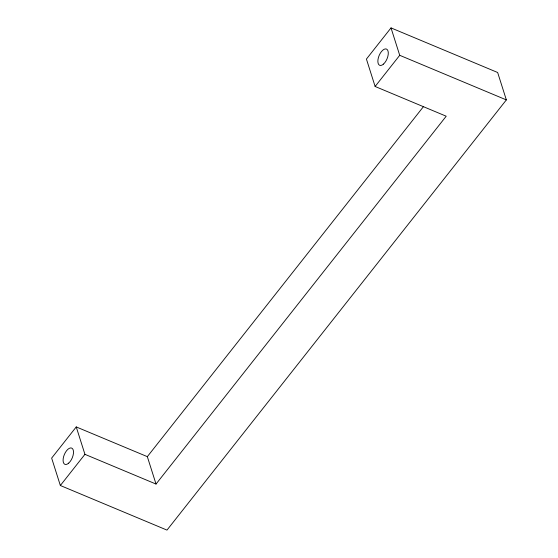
<?xml version="1.0" encoding="UTF-8"?>
<svg xmlns="http://www.w3.org/2000/svg" width="558" height="558" viewBox="0 0 558 558"><rect width="100%" height="100%" fill="white"/><g stroke="black" fill="none" stroke-linecap="round" stroke-linejoin="round"><path stroke-width="0.84" d="M76.244 426.926L51.65 458.097L60.348 485.502L166.982 530.1L506.35 99.903L497.652 72.498L391.019 27.9L366.425 59.071L375.122 86.476L446.212 116.21L156.024 484.058L84.935 454.331L76.244 426.926L147.333 456.653L156.024 484.058M60.348 485.502L84.935 454.331M375.122 86.476L399.716 55.305L391.019 27.9M147.333 456.653L423.494 106.585M399.716 55.305L506.35 99.903M68.704 463.119A8.816 4.29 -67.3 0 0 72.596 448.772A8.816 4.29 -67.3 0 0 63.584 456.751A8.816 4.29 -67.3 0 0 68.704 463.119M383.479 64.1A8.816 4.29 -67.3 0 0 387.371 49.746A8.816 4.29 -67.3 0 0 378.366 57.725A8.816 4.29 -67.3 0 0 383.479 64.1"/></g></svg>
